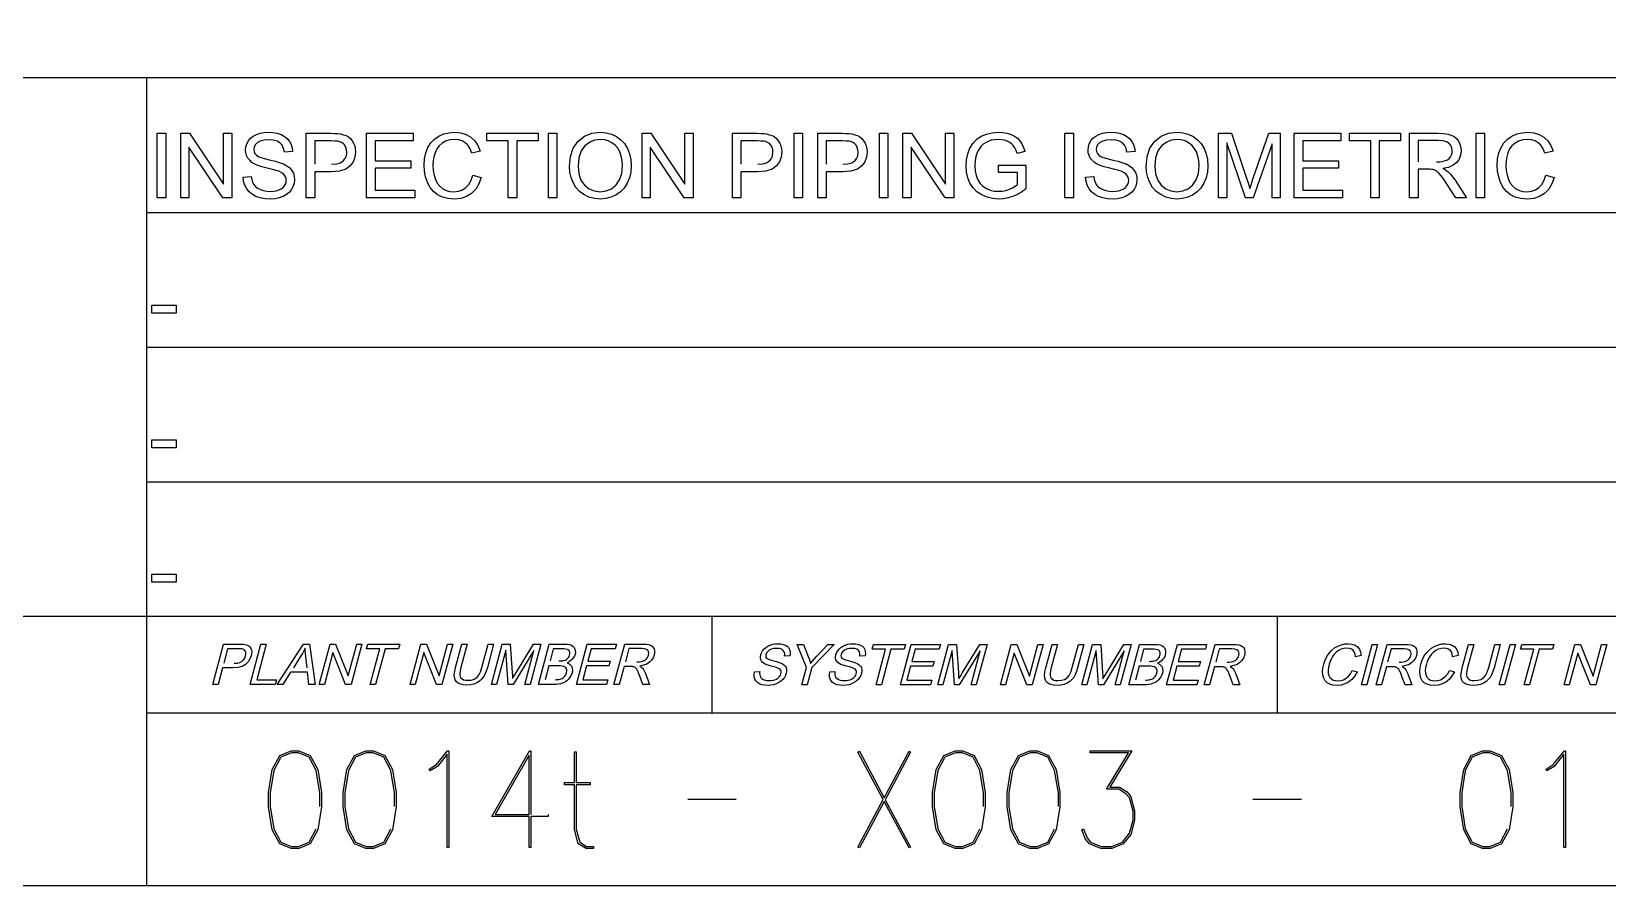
# Model space of a CAD drawing. Extents: x 0 to 17.2, y 0.1 to 11.3.
# Drawn here: x 13.173 to 15.6, y 0.225 to 1.54 of the extents above; entities that cross this region are included whole.
import ezdxf

# ---------------------------------------------------------------- set-up
doc = ezdxf.new("R2010")
doc.units = 0
doc.layers.add('BORDER', color=3, linetype='CONTINUOUS')
doc.layers.add('BORDERTEXT', color=7, linetype='CONTINUOUS')

msp = doc.modelspace()

# ---------------------------------------------------------------- linework, layer by layer
at = {"layer": 'BORDER'}
for points in [[(0.1692, 0.2247), (17.0808, 0.2247), (17.0808, 11.1675), (0.1692, 11.1675), (0.1692, 0.2247)], [(17.0808, 1.4682), (0.1692, 1.4682)], [(13.3503, 0.2247), (13.3503, 1.4682)], [(13.3503, 1.2609), (17.0808, 1.2609)], [(13.3503, 1.0537), (17.0808, 1.0537)], [(13.3503, 0.8464), (17.0808, 0.8464)], [(13.0767, 0.6392), (17.0808, 0.6392)], [(13.3503, 0.4906), (17.0808, 0.4906)]]:
    msp.add_lwpolyline(points, dxfattribs=at)
at = {"layer": 'BORDERTEXT'}
for points in [[(13.4988, 1.3154), (13.5113, 1.3165), (13.5121, 1.3118), (13.5135, 1.3078), (13.5154, 1.3043), (13.5179, 1.3013), (13.5212, 1.2987), (13.5254, 1.2965), (13.5301, 1.2949), (13.5352, 1.2939), (13.5406, 1.2936), (13.5455, 1.2938), (13.5499, 1.2946), (13.5539, 1.2958), (13.5575, 1.2975), (13.5603, 1.2996), (13.5625, 1.302), (13.5641, 1.3047), (13.565, 1.3075), (13.5653, 1.3105), (13.565, 1.3135), (13.5641, 1.3162), (13.5626, 1.3187), (13.5604, 1.3209), (13.5574, 1.3228), (13.5537, 1.3245), (13.5499, 1.3258), (13.544, 1.3274), (13.536, 1.3294), (13.5277, 1.3315), (13.5213, 1.3336), (13.5168, 1.3356), (13.5124, 1.3383), (13.5089, 1.3414), (13.5061, 1.3449), (13.5042, 1.3487), (13.503, 1.3528), (13.5026, 1.3572), (13.5031, 1.3622), (13.5045, 1.3668), (13.5069, 1.3713), (13.5102, 1.3753), (13.5144, 1.3787), (13.5194, 1.3813), (13.5251, 1.3831), (13.5312, 1.3843), (13.5377, 1.3847), (13.5447, 1.3843), (13.5512, 1.3831), (13.5572, 1.3811), (13.5624, 1.3783), (13.5667, 1.3749), (13.5702, 1.3706), (13.5727, 1.3658), (13.5743, 1.3606), (13.575, 1.3549), (13.5624, 1.354), (13.5612, 1.3598), (13.5589, 1.3645), (13.5555, 1.3682), (13.551, 1.3709), (13.5452, 1.3725), (13.5382, 1.3731), (13.531, 1.3726), (13.5252, 1.3711), (13.5208, 1.3687), (13.5178, 1.3656), (13.5159, 1.362), (13.5153, 1.3581), (13.5158, 1.3548), (13.517, 1.3518), (13.5192, 1.3493), (13.5231, 1.347), (13.5297, 1.3446), (13.539, 1.3422), (13.5486, 1.3399), (13.556, 1.3378), (13.5611, 1.3359), (13.5663, 1.333), (13.5706, 1.3296), (13.5739, 1.3257), (13.5762, 1.3214), (13.5776, 1.3167), (13.578, 1.3116), (13.5775, 1.3064), (13.576, 1.3014), (13.5735, 1.2966), (13.57, 1.2923), (13.5657, 1.2886), (13.5604, 1.2857), (13.5545, 1.2835), (13.5481, 1.2822), (13.5412, 1.2818), (13.5327, 1.2822), (13.5252, 1.2835), (13.5186, 1.2857), (13.513, 1.2888), (13.5082, 1.2927), (13.5043, 1.2976), (13.5014, 1.3031), (13.4996, 1.309), (13.4988, 1.3154)], [(13.8524, 1.3184), (13.8655, 1.315), (13.862, 1.3051), (13.8571, 1.2968), (13.8506, 1.2903), (13.8429, 1.2856), (13.8342, 1.2827), (13.8244, 1.2818), (13.8143, 1.2825), (13.8056, 1.2847), (13.7982, 1.2883), (13.792, 1.2933), (13.7869, 1.2997), (13.7829, 1.3073), (13.7799, 1.3158), (13.7782, 1.3247), (13.7776, 1.334), (13.7783, 1.3439), (13.7802, 1.3529), (13.7835, 1.3611), (13.7881, 1.3682), (13.7937, 1.374), (13.8004, 1.3787), (13.808, 1.382), (13.816, 1.384), (13.8246, 1.3847), (13.834, 1.3838), (13.8423, 1.3813), (13.8497, 1.3771), (13.8558, 1.3713), (13.8605, 1.3642), (13.8638, 1.3557), (13.8509, 1.3526), (13.8482, 1.3592), (13.8449, 1.3645), (13.8408, 1.3684), (13.8361, 1.3712), (13.8306, 1.3728), (13.8243, 1.3734), (13.8171, 1.3728), (13.8107, 1.3709), (13.8051, 1.3679), (13.8005, 1.3638), (13.7969, 1.3589), (13.7943, 1.3531), (13.7926, 1.3469), (13.7915, 1.3405), (13.7912, 1.334), (13.7916, 1.3259), (13.7928, 1.3185), (13.7949, 1.3119), (13.7978, 1.3061), (13.8016, 1.3014), (13.8064, 1.2977), (13.8117, 1.2951), (13.8173, 1.2936), (13.8233, 1.293), (13.8303, 1.2938), (13.8365, 1.2959), (13.842, 1.2994), (13.8466, 1.3044), (13.85, 1.3107), (13.8524, 1.3184)], [(14.0013, 1.3319), (14.0027, 1.3472), (14.0072, 1.3602), (14.0146, 1.3707), (14.0243, 1.3785), (14.0357, 1.3832), (14.0489, 1.3847), (14.0578, 1.384), (14.0661, 1.3818), (14.0737, 1.3781), (14.0805, 1.3732), (14.0861, 1.3671), (14.0906, 1.3598), (14.0938, 1.3516), (14.0958, 1.3427), (14.0964, 1.3331), (14.0957, 1.3233), (14.0937, 1.3143), (14.0903, 1.306), (14.0857, 1.2987), (14.0799, 1.2927), (14.073, 1.2879), (14.0653, 1.2845), (14.0573, 1.2825), (14.0488, 1.2818), (14.0398, 1.2825), (14.0314, 1.2848), (14.0237, 1.2886), (14.0169, 1.2936), (14.0114, 1.2998), (14.007, 1.3071), (14.0038, 1.3151), (14.0019, 1.3233), (14.0013, 1.3319)], [(14.6619, 1.3225), (14.6619, 1.3342), (14.704, 1.3342), (14.704, 1.2973), (14.6975, 1.2926), (14.6908, 1.2887), (14.684, 1.2857), (14.677, 1.2835), (14.67, 1.2822), (14.6628, 1.2818), (14.6533, 1.2825), (14.6445, 1.2846), (14.6362, 1.2881), (14.6288, 1.2929), (14.6228, 1.2989), (14.6181, 1.3062), (14.6147, 1.3144), (14.6127, 1.3233), (14.612, 1.3327), (14.6127, 1.3422), (14.6147, 1.3512), (14.6181, 1.3599), (14.6227, 1.3675), (14.6285, 1.3738), (14.6355, 1.3785), (14.6435, 1.3819), (14.6523, 1.384), (14.6618, 1.3847), (14.6688, 1.3843), (14.6753, 1.3831), (14.6813, 1.3812), (14.6867, 1.3785), (14.6913, 1.3753), (14.695, 1.3714), (14.698, 1.3668), (14.7005, 1.3614), (14.7025, 1.3551), (14.6906, 1.3519), (14.689, 1.3566), (14.6872, 1.3606), (14.6851, 1.3638), (14.6825, 1.3665), (14.6794, 1.3688), (14.6756, 1.3708), (14.6713, 1.3722), (14.6667, 1.3731), (14.6619, 1.3734), (14.6561, 1.3731), (14.6509, 1.3722), (14.6462, 1.3706), (14.6421, 1.3686), (14.6386, 1.3662), (14.6356, 1.3634), (14.6331, 1.3603), (14.631, 1.3571), (14.6294, 1.3536), (14.6272, 1.3473), (14.626, 1.3406), (14.6256, 1.3336), (14.6261, 1.3252), (14.6276, 1.3178), (14.6301, 1.3113), (14.6337, 1.3058), (14.6381, 1.3014), (14.6435, 1.298), (14.6494, 1.2956), (14.6556, 1.2941), (14.6621, 1.2937), (14.6677, 1.294), (14.6733, 1.2951), (14.6788, 1.2969), (14.6837, 1.2992), (14.6879, 1.3015), (14.6911, 1.304), (14.6911, 1.3225), (14.6619, 1.3225)], [(14.7961, 1.3154), (14.8086, 1.3165), (14.8094, 1.3118), (14.8108, 1.3078), (14.8127, 1.3043), (14.8152, 1.3013), (14.8186, 1.2987), (14.8227, 1.2965), (14.8274, 1.2949), (14.8325, 1.2939), (14.8379, 1.2936), (14.8428, 1.2938), (14.8472, 1.2946), (14.8512, 1.2958), (14.8548, 1.2975), (14.8576, 1.2996), (14.8598, 1.302), (14.8614, 1.3047), (14.8623, 1.3075), (14.8626, 1.3105), (14.8623, 1.3135), (14.8614, 1.3162), (14.8599, 1.3187), (14.8577, 1.3209), (14.8547, 1.3228), (14.851, 1.3245), (14.8472, 1.3258), (14.8413, 1.3274), (14.8333, 1.3294), (14.825, 1.3315), (14.8186, 1.3336), (14.8141, 1.3356), (14.8097, 1.3383), (14.8062, 1.3414), (14.8034, 1.3449), (14.8015, 1.3487), (14.8003, 1.3528), (14.7999, 1.3572), (14.8004, 1.3622), (14.8018, 1.3668), (14.8042, 1.3713), (14.8075, 1.3753), (14.8117, 1.3787), (14.8167, 1.3813), (14.8224, 1.3831), (14.8285, 1.3843), (14.835, 1.3847), (14.842, 1.3843), (14.8485, 1.3831), (14.8545, 1.3811), (14.8597, 1.3783), (14.864, 1.3749), (14.8675, 1.3706), (14.87, 1.3658), (14.8717, 1.3606), (14.8724, 1.3549), (14.8597, 1.354), (14.8585, 1.3598), (14.8562, 1.3645), (14.8528, 1.3682), (14.8483, 1.3709), (14.8425, 1.3725), (14.8355, 1.3731), (14.8283, 1.3726), (14.8225, 1.3711), (14.8181, 1.3687), (14.8151, 1.3656), (14.8132, 1.362), (14.8126, 1.3581), (14.8131, 1.3548), (14.8144, 1.3518), (14.8165, 1.3493), (14.8204, 1.347), (14.827, 1.3446), (14.8364, 1.3422), (14.8459, 1.3399), (14.8533, 1.3378), (14.8584, 1.3359), (14.8637, 1.333), (14.8679, 1.3296), (14.8712, 1.3257), (14.8735, 1.3214), (14.8749, 1.3167), (14.8753, 1.3116), (14.8748, 1.3064), (14.8733, 1.3014), (14.8708, 1.2966), (14.8673, 1.2923), (14.863, 1.2886), (14.8577, 1.2857), (14.8518, 1.2835), (14.8454, 1.2822), (14.8386, 1.2818), (14.83, 1.2822), (14.8225, 1.2835), (14.8159, 1.2857), (14.8103, 1.2888), (14.8055, 1.2927), (14.8016, 1.2976), (14.7987, 1.3031), (14.7969, 1.309), (14.7961, 1.3154)], [(14.8893, 1.3319), (14.8908, 1.3472), (14.8952, 1.3602), (14.9026, 1.3707), (14.9123, 1.3785), (14.9238, 1.3832), (14.937, 1.3847), (14.9458, 1.384), (14.9541, 1.3818), (14.9618, 1.3781), (14.9686, 1.3732), (14.9742, 1.3671), (14.9787, 1.3598), (14.9819, 1.3516), (14.9838, 1.3427), (14.9845, 1.3331), (14.9838, 1.3233), (14.9817, 1.3143), (14.9783, 1.306), (14.9737, 1.2987), (14.9679, 1.2927), (14.961, 1.2879), (14.9534, 1.2845), (14.9453, 1.2825), (14.9369, 1.2818), (14.9279, 1.2825), (14.9195, 1.2848), (14.9118, 1.2886), (14.905, 1.2936), (14.8994, 1.2998), (14.895, 1.3071), (14.8919, 1.3151), (14.89, 1.3233), (14.8893, 1.3319)], [(15.5047, 1.3184), (15.5179, 1.315), (15.5144, 1.3051), (15.5094, 1.2968), (15.503, 1.2903), (15.4953, 1.2856), (15.4865, 1.2827), (15.4767, 1.2818), (15.4666, 1.2825), (15.4579, 1.2847), (15.4505, 1.2883), (15.4444, 1.2933), (15.4392, 1.2997), (15.4352, 1.3073), (15.4323, 1.3158), (15.4305, 1.3247), (15.4299, 1.334), (15.4306, 1.3439), (15.4326, 1.3529), (15.4359, 1.3611), (15.4404, 1.3682), (15.446, 1.374), (15.4528, 1.3787), (15.4603, 1.382), (15.4684, 1.384), (15.4769, 1.3847), (15.4863, 1.3838), (15.4947, 1.3813), (15.502, 1.3771), (15.5081, 1.3713), (15.5128, 1.3642), (15.5162, 1.3557), (15.5032, 1.3526), (15.5006, 1.3592), (15.4972, 1.3645), (15.4932, 1.3684), (15.4884, 1.3712), (15.4829, 1.3728), (15.4766, 1.3734), (15.4694, 1.3728), (15.463, 1.3709), (15.4575, 1.3679), (15.4528, 1.3638), (15.4492, 1.3589), (15.4466, 1.3531), (15.4449, 1.3469), (15.4439, 1.3405), (15.4435, 1.334), (15.4439, 1.3259), (15.4452, 1.3185), (15.4472, 1.3119), (15.4501, 1.3061), (15.454, 1.3014), (15.4587, 1.2977), (15.4641, 1.2951), (15.4697, 1.2936), (15.4756, 1.293), (15.4826, 1.2938), (15.4889, 1.2959), (15.4943, 1.2994), (15.4989, 1.3044), (15.5024, 1.3107), (15.5047, 1.3184)], [(13.3666, 1.2835), (13.3666, 1.383), (13.3797, 1.383), (13.3797, 1.2835), (13.3666, 1.2835)], [(13.4028, 1.2835), (13.4028, 1.383), (13.4163, 1.383), (13.4686, 1.3049), (13.4686, 1.383), (13.4812, 1.383), (13.4812, 1.2835), (13.4677, 1.2835), (13.4154, 1.3617), (13.4154, 1.2835), (13.4028, 1.2835)], [(13.596, 1.2835), (13.596, 1.383), (13.6335, 1.383), (13.6396, 1.3829), (13.6447, 1.3825), (13.6487, 1.382), (13.6533, 1.3809), (13.6574, 1.3794), (13.6609, 1.3774), (13.664, 1.3748), (13.6667, 1.3716), (13.6689, 1.3678), (13.6706, 1.3635), (13.6716, 1.359), (13.6719, 1.3542), (13.671, 1.3462), (13.6684, 1.339), (13.6639, 1.3327), (13.657, 1.3278), (13.6473, 1.3249), (13.6347, 1.3239), (13.6092, 1.3239), (13.6092, 1.2835), (13.596, 1.2835)], [(13.6349, 1.3357), (13.6426, 1.3362), (13.6486, 1.3378), (13.653, 1.3404), (13.656, 1.344), (13.6578, 1.3485), (13.6584, 1.3538), (13.658, 1.3577), (13.657, 1.3613), (13.6552, 1.3645), (13.6529, 1.3671), (13.6501, 1.3691), (13.6469, 1.3703), (13.6441, 1.3708), (13.64, 1.3711), (13.6346, 1.3712), (13.6092, 1.3712), (13.6092, 1.3357)], [(13.689, 1.2835), (13.689, 1.383), (13.7609, 1.383), (13.7609, 1.3712), (13.7021, 1.3712), (13.7021, 1.3408), (13.7572, 1.3408), (13.7572, 1.3291), (13.7021, 1.3291), (13.7021, 1.2952), (13.7632, 1.2952), (13.7632, 1.2835), (13.689, 1.2835)], [(13.9071, 1.2835), (13.9071, 1.3712), (13.8743, 1.3712), (13.8743, 1.383), (13.9531, 1.383), (13.9531, 1.3712), (13.9202, 1.3712), (13.9202, 1.2835), (13.9071, 1.2835)], [(13.9689, 1.2835), (13.9689, 1.383), (13.9821, 1.383), (13.9821, 1.2835), (13.9689, 1.2835)], [(14.0148, 1.3317), (14.0159, 1.3206), (14.0191, 1.3111), (14.0245, 1.3034), (14.0315, 1.2976), (14.0396, 1.2942), (14.0488, 1.293), (14.0581, 1.2942), (14.0662, 1.2977), (14.0732, 1.3035), (14.0786, 1.3114), (14.0818, 1.3213), (14.0828, 1.3332), (14.0824, 1.3409), (14.081, 1.348), (14.0787, 1.3544), (14.0756, 1.3599), (14.0716, 1.3646), (14.0667, 1.3684), (14.0612, 1.3712), (14.0553, 1.3728), (14.049, 1.3734), (14.0401, 1.3723), (14.0321, 1.3691), (14.0249, 1.3638), (14.0193, 1.356), (14.0159, 1.3453), (14.0148, 1.3317)], [(14.1132, 1.2835), (14.1132, 1.383), (14.1267, 1.383), (14.179, 1.3049), (14.179, 1.383), (14.1916, 1.383), (14.1916, 1.2835), (14.1781, 1.2835), (14.1258, 1.3617), (14.1258, 1.2835), (14.1132, 1.2835)], [(14.2523, 1.2835), (14.2523, 1.383), (14.2899, 1.383), (14.2959, 1.3829), (14.301, 1.3825), (14.305, 1.382), (14.3096, 1.3809), (14.3137, 1.3794), (14.3173, 1.3774), (14.3204, 1.3748), (14.323, 1.3716), (14.3252, 1.3678), (14.3269, 1.3635), (14.3279, 1.359), (14.3283, 1.3542), (14.3274, 1.3462), (14.3247, 1.339), (14.3202, 1.3327), (14.3134, 1.3278), (14.3036, 1.3249), (14.291, 1.3239), (14.2655, 1.3239), (14.2655, 1.2835), (14.2523, 1.2835)], [(14.2912, 1.3357), (14.2989, 1.3362), (14.3049, 1.3378), (14.3093, 1.3404), (14.3123, 1.344), (14.3141, 1.3485), (14.3147, 1.3538), (14.3143, 1.3577), (14.3133, 1.3613), (14.3115, 1.3645), (14.3092, 1.3671), (14.3064, 1.3691), (14.3032, 1.3703), (14.3004, 1.3708), (14.2963, 1.3711), (14.2909, 1.3712), (14.2655, 1.3712), (14.2655, 1.3357)], [(14.3473, 1.2835), (14.3473, 1.383), (14.3604, 1.383), (14.3604, 1.2835), (14.3473, 1.2835)], [(14.3836, 1.2835), (14.3836, 1.383), (14.4212, 1.383), (14.4272, 1.3829), (14.4323, 1.3825), (14.4363, 1.382), (14.4409, 1.3809), (14.445, 1.3794), (14.4486, 1.3774), (14.4517, 1.3748), (14.4543, 1.3716), (14.4566, 1.3678), (14.4582, 1.3635), (14.4592, 1.359), (14.4596, 1.3542), (14.4587, 1.3462), (14.456, 1.339), (14.4515, 1.3327), (14.4447, 1.3278), (14.4349, 1.3249), (14.4223, 1.3239), (14.3968, 1.3239), (14.3968, 1.2835), (14.3836, 1.2835)], [(14.4225, 1.3357), (14.4302, 1.3362), (14.4362, 1.3378), (14.4406, 1.3404), (14.4436, 1.344), (14.4454, 1.3485), (14.446, 1.3538), (14.4456, 1.3577), (14.4446, 1.3613), (14.4428, 1.3645), (14.4405, 1.3671), (14.4377, 1.3691), (14.4345, 1.3703), (14.4317, 1.3708), (14.4276, 1.3711), (14.4222, 1.3712), (14.3968, 1.3712), (14.3968, 1.3357)], [(14.4786, 1.2835), (14.4786, 1.383), (14.4917, 1.383), (14.4917, 1.2835), (14.4786, 1.2835)], [(14.5148, 1.2835), (14.5148, 1.383), (14.5283, 1.383), (14.5806, 1.3049), (14.5806, 1.383), (14.5932, 1.383), (14.5932, 1.2835), (14.5797, 1.2835), (14.5274, 1.3617), (14.5274, 1.2835), (14.5148, 1.2835)], [(14.7643, 1.2835), (14.7643, 1.383), (14.7774, 1.383), (14.7774, 1.2835), (14.7643, 1.2835)], [(14.9029, 1.3317), (14.904, 1.3206), (14.9072, 1.3111), (14.9126, 1.3034), (14.9196, 1.2976), (14.9276, 1.2942), (14.9368, 1.293), (14.9461, 1.2942), (14.9543, 1.2977), (14.9613, 1.3035), (14.9666, 1.3114), (14.9698, 1.3213), (14.9709, 1.3332), (14.9704, 1.3409), (14.9691, 1.348), (14.9668, 1.3544), (14.9636, 1.3599), (14.9596, 1.3646), (14.9548, 1.3684), (14.9493, 1.3712), (14.9434, 1.3728), (14.937, 1.3734), (14.9281, 1.3723), (14.9201, 1.3691), (14.913, 1.3638), (14.9074, 1.356), (14.904, 1.3453), (14.9029, 1.3317)], [(15.001, 1.2835), (15.001, 1.383), (15.0208, 1.383), (15.0444, 1.3125), (15.0463, 1.3065), (15.0479, 1.3016), (15.0491, 1.2978), (15.0505, 1.302), (15.0522, 1.3073), (15.0544, 1.3137), (15.0782, 1.383), (15.0959, 1.383), (15.0959, 1.2835), (15.0833, 1.2835), (15.0833, 1.3667), (15.0543, 1.2835), (15.0425, 1.2835), (15.0137, 1.3682), (15.0137, 1.2835), (15.001, 1.2835)], [(15.1175, 1.2835), (15.1175, 1.383), (15.1894, 1.383), (15.1894, 1.3712), (15.1306, 1.3712), (15.1306, 1.3408), (15.1857, 1.3408), (15.1857, 1.3291), (15.1306, 1.3291), (15.1306, 1.2952), (15.1917, 1.2952), (15.1917, 1.2835), (15.1175, 1.2835)], [(15.2352, 1.2835), (15.2352, 1.3712), (15.2024, 1.3712), (15.2024, 1.383), (15.2813, 1.383), (15.2813, 1.3712), (15.2484, 1.3712), (15.2484, 1.2835), (15.2352, 1.2835)], [(15.295, 1.2835), (15.295, 1.383), (15.3391, 1.383), (15.3472, 1.3827), (15.354, 1.3818), (15.3593, 1.3803), (15.3636, 1.378), (15.3673, 1.3749), (15.3704, 1.3708), (15.3727, 1.3661), (15.374, 1.3611), (15.3745, 1.3558), (15.3737, 1.3491), (15.3715, 1.3432), (15.3676, 1.338), (15.3623, 1.3337), (15.3552, 1.3306), (15.3465, 1.3287), (15.3497, 1.3271), (15.3523, 1.3254), (15.3544, 1.3238), (15.3582, 1.32), (15.3618, 1.3156), (15.3653, 1.3106), (15.3826, 1.2835), (15.3661, 1.2835), (15.3529, 1.3042), (15.3493, 1.3097), (15.3461, 1.3142), (15.3434, 1.3179), (15.341, 1.3207), (15.3388, 1.3229), (15.3367, 1.3245), (15.3348, 1.3257), (15.3328, 1.3266), (15.3307, 1.3272), (15.3289, 1.3274), (15.3265, 1.3276), (15.3234, 1.3277), (15.3081, 1.3277), (15.3081, 1.2835), (15.295, 1.2835)], [(15.3364, 1.3391), (15.342, 1.3393), (15.3467, 1.3399), (15.3505, 1.3409), (15.3537, 1.3424), (15.3562, 1.3444), (15.3583, 1.3469), (15.3598, 1.3497), (15.3606, 1.3527), (15.3609, 1.3558), (15.3604, 1.3602), (15.3587, 1.3641), (15.3558, 1.3674), (15.3517, 1.3699), (15.3463, 1.3715), (15.3396, 1.372), (15.3081, 1.372), (15.3081, 1.3391)], [(15.3974, 1.2835), (15.3974, 1.383), (15.4105, 1.383), (15.4105, 1.2835), (15.3974, 1.2835)], [(13.358, 1.1061), (13.358, 1.1184), (13.3956, 1.1184), (13.3956, 1.1061), (13.358, 1.1061)], [(13.358, 0.8988), (13.358, 0.9111), (13.3956, 0.9111), (13.3956, 0.8988), (13.358, 0.8988)], [(13.358, 0.6916), (13.358, 0.7039), (13.3956, 0.7039), (13.3956, 0.6916), (13.358, 0.6916)], [(13.6137, 0.3106), (13.602, 0.2887), (13.5845, 0.2816), (13.5729, 0.2816), (13.5554, 0.2887), (13.5437, 0.3106), (13.5381, 0.346), (13.5381, 0.3676), (13.5437, 0.4031), (13.5554, 0.425), (13.5729, 0.4322), (13.5845, 0.4322), (13.602, 0.425), (13.6137, 0.4031), (13.6193, 0.3676), (13.6193, 0.346), (13.6137, 0.3106)], [(13.6168, 0.3465), (13.6168, 0.3671), (13.6112, 0.4019), (13.6004, 0.4222), (13.5842, 0.429), (13.5733, 0.429), (13.557, 0.4222), (13.5462, 0.4019), (13.5406, 0.3671), (13.5406, 0.3465), (13.5462, 0.3117), (13.557, 0.2914), (13.5733, 0.2847), (13.5842, 0.2847), (13.6004, 0.2914), (13.6112, 0.3117)], [(13.7287, 0.3106), (13.717, 0.2887), (13.6995, 0.2816), (13.6879, 0.2816), (13.6704, 0.2887), (13.6587, 0.3106), (13.653, 0.346), (13.653, 0.3676), (13.6587, 0.4031), (13.6704, 0.425), (13.6879, 0.4322), (13.6995, 0.4322), (13.717, 0.425), (13.7287, 0.4031), (13.7343, 0.3676), (13.7343, 0.346), (13.7287, 0.3106)], [(13.7318, 0.3465), (13.7318, 0.3671), (13.7261, 0.4019), (13.7154, 0.4222), (13.6992, 0.429), (13.6883, 0.429), (13.672, 0.4222), (13.6612, 0.4019), (13.6556, 0.3671), (13.6556, 0.3465), (13.6612, 0.3117), (13.672, 0.2914), (13.6883, 0.2847), (13.6992, 0.2847), (13.7154, 0.2914), (13.7261, 0.3117)], [(13.8156, 0.283), (13.813, 0.283), (13.813, 0.4268), (13.7982, 0.4081), (13.7868, 0.4011), (13.7855, 0.4039), (13.7967, 0.4109), (13.8137, 0.4322), (13.8156, 0.4322), (13.8156, 0.283)], [(13.9687, 0.3339), (13.9687, 0.3307), (13.9418, 0.3307), (13.9418, 0.283), (13.9392, 0.283), (13.9392, 0.3307), (13.8818, 0.3307), (13.9399, 0.4322), (13.9418, 0.4322), (13.9418, 0.3339)], [(13.9392, 0.3339), (13.9392, 0.4256), (13.8868, 0.3339), (13.9392, 0.3339)], [(14.0386, 0.2816), (14.0271, 0.2816), (14.015, 0.2889), (14.0092, 0.3109), (14.0092, 0.3799), (13.9937, 0.3799), (13.9937, 0.383), (14.0092, 0.383), (14.0092, 0.4307), (14.0118, 0.4307), (14.0118, 0.383), (14.0331, 0.383), (14.0331, 0.3799), (14.0118, 0.3799), (14.0118, 0.3113), (14.0173, 0.2912), (14.0277, 0.2847), (14.0386, 0.2847), (14.0386, 0.2816)], [(14.5244, 0.2824), (14.4861, 0.3539), (14.4479, 0.2824), (14.4456, 0.2839), (14.4845, 0.3569), (14.4456, 0.4298), (14.4479, 0.4314), (14.4861, 0.3598), (14.5244, 0.4314), (14.5266, 0.4298), (14.4877, 0.3567), (14.5266, 0.2839), (14.5244, 0.2824)], [(14.6361, 0.3106), (14.6244, 0.2887), (14.6069, 0.2816), (14.5953, 0.2816), (14.5778, 0.2887), (14.5661, 0.3106), (14.5604, 0.346), (14.5604, 0.3676), (14.5661, 0.4031), (14.5778, 0.425), (14.5953, 0.4322), (14.6069, 0.4322), (14.6244, 0.425), (14.6361, 0.4031), (14.6417, 0.3676), (14.6417, 0.346), (14.6361, 0.3106)], [(14.6392, 0.3465), (14.6392, 0.3671), (14.6335, 0.4019), (14.6228, 0.4222), (14.6066, 0.429), (14.5957, 0.429), (14.5794, 0.4222), (14.5686, 0.4019), (14.563, 0.3671), (14.563, 0.3465), (14.5686, 0.3117), (14.5794, 0.2914), (14.5957, 0.2847), (14.6066, 0.2847), (14.6228, 0.2914), (14.6335, 0.3117)], [(14.7511, 0.3106), (14.7393, 0.2887), (14.7219, 0.2816), (14.7102, 0.2816), (14.6928, 0.2887), (14.6811, 0.3106), (14.6754, 0.346), (14.6754, 0.3676), (14.6811, 0.4031), (14.6928, 0.425), (14.7102, 0.4322), (14.7219, 0.4322), (14.7393, 0.425), (14.7511, 0.4031), (14.7567, 0.3676), (14.7567, 0.346), (14.7511, 0.3106)], [(14.7542, 0.3465), (14.7542, 0.3671), (14.7485, 0.4019), (14.7378, 0.4222), (14.7215, 0.429), (14.7106, 0.429), (14.6944, 0.4222), (14.6836, 0.4019), (14.678, 0.3671), (14.678, 0.3465), (14.6836, 0.3117), (14.6944, 0.2914), (14.7106, 0.2847), (14.7215, 0.2847), (14.7378, 0.2914), (14.7485, 0.3117)], [(14.803, 0.4322), (14.8673, 0.4322), (14.8336, 0.376), (14.8482, 0.376), (14.86, 0.3688), (14.8659, 0.3611), (14.8717, 0.3395), (14.8717, 0.325), (14.8659, 0.3033), (14.8542, 0.2887), (14.8368, 0.2816), (14.8197, 0.2816), (14.8023, 0.2887), (14.7962, 0.2961), (14.7906, 0.3104), (14.7928, 0.3119), (14.7984, 0.2981), (14.8036, 0.2914), (14.82, 0.2847), (14.8365, 0.2847), (14.8529, 0.2914), (14.8637, 0.305), (14.8692, 0.3255), (14.8692, 0.3391), (14.8637, 0.3596), (14.8583, 0.3659), (14.8476, 0.3728), (14.8284, 0.3728), (14.8622, 0.429), (14.803, 0.429), (14.803, 0.4322)], [(15.4484, 0.3106), (15.4367, 0.2887), (15.4192, 0.2816), (15.4076, 0.2816), (15.3901, 0.2887), (15.3784, 0.3106), (15.3728, 0.346), (15.3728, 0.3676), (15.3784, 0.4031), (15.3901, 0.425), (15.4076, 0.4322), (15.4192, 0.4322), (15.4367, 0.425), (15.4484, 0.4031), (15.454, 0.3676), (15.454, 0.346), (15.4484, 0.3106)], [(15.4515, 0.3465), (15.4515, 0.3671), (15.4459, 0.4019), (15.4351, 0.4222), (15.4189, 0.429), (15.408, 0.429), (15.3917, 0.4222), (15.3809, 0.4019), (15.3753, 0.3671), (15.3753, 0.3465), (15.3809, 0.3117), (15.3917, 0.2914), (15.408, 0.2847), (15.4189, 0.2847), (15.4351, 0.2914), (15.4459, 0.3117)], [(15.5353, 0.283), (15.5327, 0.283), (15.5327, 0.4268), (15.5179, 0.4081), (15.5066, 0.4011), (15.5052, 0.4039), (15.5164, 0.4109), (15.5335, 0.4322), (15.5353, 0.4322), (15.5353, 0.283)]]:
    msp.add_lwpolyline(points, dxfattribs=at)
at = {"layer": 'BORDERTEXT', "color": 7}
for points in [[(14.2207, 0.6392), (14.2207, 0.4906)], [(15.0912, 0.6392), (15.0912, 0.4906)], [(13.452, 0.5343), (13.4686, 0.5965), (13.4921, 0.5965), (13.4921, 0.5965), (13.4959, 0.5964), (13.499, 0.5962), (13.5014, 0.5959), (13.5014, 0.5959), (13.5041, 0.5952), (13.5064, 0.5943), (13.5083, 0.593), (13.5083, 0.593), (13.5098, 0.5914), (13.5109, 0.5894), (13.5117, 0.587), (13.5117, 0.587), (13.512, 0.5843), (13.5119, 0.5815), (13.5113, 0.5785), (13.5113, 0.5785), (13.5094, 0.5735), (13.5065, 0.569), (13.5026, 0.5651), (13.5026, 0.5651), (13.4975, 0.562), (13.491, 0.5602), (13.4829, 0.5596), (13.467, 0.5596), (13.4602, 0.5343), (13.452, 0.5343)], [(13.485, 0.5669), (13.485, 0.5669), (13.4899, 0.5672), (13.494, 0.5682), (13.4971, 0.5699), (13.4971, 0.5699), (13.4996, 0.5721), (13.5015, 0.5749), (13.5027, 0.5782), (13.5027, 0.5782), (13.5032, 0.5807), (13.5031, 0.5829), (13.5025, 0.5849), (13.5025, 0.5849), (13.5015, 0.5866), (13.5001, 0.5878), (13.4983, 0.5886), (13.4983, 0.5886), (13.4966, 0.5889), (13.4941, 0.5891), (13.4908, 0.5891), (13.4749, 0.5891), (13.4689, 0.5669)], [(13.5096, 0.5343), (13.5262, 0.5965), (13.5345, 0.5965), (13.5198, 0.5416), (13.5504, 0.5416), (13.5484, 0.5343), (13.5096, 0.5343)], [(13.5514, 0.5343), (13.5919, 0.5965), (13.6008, 0.5965), (13.6096, 0.5343), (13.6002, 0.5343), (13.598, 0.5531), (13.572, 0.5531), (13.5601, 0.5343), (13.5514, 0.5343)], [(13.5973, 0.5598), (13.5954, 0.5771), (13.5954, 0.5771), (13.5949, 0.582), (13.5946, 0.5863), (13.5944, 0.5899), (13.5944, 0.5899), (13.5925, 0.586), (13.5903, 0.582), (13.5879, 0.5781), (13.5762, 0.5598)], [(13.6161, 0.5343), (13.6327, 0.5965), (13.6412, 0.5965), (13.6607, 0.5477), (13.6738, 0.5965), (13.6817, 0.5965), (13.6651, 0.5343), (13.6566, 0.5343), (13.6371, 0.5832), (13.624, 0.5343), (13.6161, 0.5343)], [(13.6947, 0.5343), (13.7094, 0.5891), (13.6889, 0.5891), (13.6909, 0.5965), (13.7402, 0.5965), (13.7382, 0.5891), (13.7176, 0.5891), (13.7029, 0.5343), (13.6947, 0.5343)], [(13.756, 0.5343), (13.7726, 0.5965), (13.7811, 0.5965), (13.8007, 0.5477), (13.8137, 0.5965), (13.8216, 0.5965), (13.805, 0.5343), (13.7965, 0.5343), (13.777, 0.5832), (13.7639, 0.5343), (13.756, 0.5343)], [(13.8763, 0.5965), (13.8845, 0.5965), (13.8749, 0.5606), (13.8749, 0.5606), (13.8731, 0.5547), (13.871, 0.5498), (13.8687, 0.5457), (13.8687, 0.5457), (13.866, 0.5422), (13.8627, 0.5392), (13.8587, 0.5367), (13.8587, 0.5367), (13.8541, 0.5348), (13.849, 0.5336), (13.8432, 0.5332), (13.8432, 0.5332), (13.8379, 0.5336), (13.8334, 0.5346), (13.8298, 0.5363), (13.8298, 0.5363), (13.827, 0.5386), (13.8252, 0.5415), (13.8242, 0.545), (13.8242, 0.545), (13.824, 0.5492), (13.8246, 0.5544), (13.826, 0.5606), (13.8356, 0.5965), (13.8438, 0.5965), (13.8342, 0.5606), (13.8342, 0.5606), (13.833, 0.5557), (13.8325, 0.5517), (13.8325, 0.5487), (13.8325, 0.5487), (13.8331, 0.5463), (13.8343, 0.5443), (13.8361, 0.5427), (13.8361, 0.5427), (13.8384, 0.5416), (13.8412, 0.5409), (13.8445, 0.5407), (13.8445, 0.5407), (13.8501, 0.5411), (13.8548, 0.5425), (13.8585, 0.5448), (13.8585, 0.5448), (13.8616, 0.5484), (13.8643, 0.5536), (13.8666, 0.5606), (13.8763, 0.5965)], [(13.8813, 0.5343), (13.8979, 0.5965), (13.9103, 0.5965), (13.9132, 0.5525), (13.9132, 0.5525), (13.9135, 0.5487), (13.9136, 0.5456), (13.9137, 0.5433), (13.9137, 0.5433), (13.9153, 0.5459), (13.9173, 0.5492), (13.9197, 0.5532), (13.9462, 0.5965), (13.9573, 0.5965), (13.9406, 0.5343), (13.9327, 0.5343), (13.9466, 0.5863), (13.9146, 0.5343), (13.9072, 0.5343), (13.9034, 0.5872), (13.8892, 0.5343), (13.8813, 0.5343)], [(13.9535, 0.5343), (13.9702, 0.5965), (13.9935, 0.5965), (13.9935, 0.5965), (13.9979, 0.5963), (14.0015, 0.5956), (14.0044, 0.5946), (14.0044, 0.5946), (14.0067, 0.5931), (14.0084, 0.5912), (14.0096, 0.5888), (14.0096, 0.5888), (14.0103, 0.5861), (14.0104, 0.5834), (14.0099, 0.5806), (14.0099, 0.5806), (14.0089, 0.578), (14.0075, 0.5755), (14.0057, 0.5731), (14.0057, 0.5731), (14.0034, 0.5709), (14.0007, 0.569), (13.9976, 0.5674), (13.9976, 0.5674), (14.0008, 0.566), (14.0031, 0.5641), (14.0048, 0.5617), (14.0048, 0.5617), (14.0057, 0.5589), (14.0059, 0.5558), (14.0053, 0.5523), (14.0053, 0.5523), (14.0043, 0.5495), (14.003, 0.5468), (14.0013, 0.5442), (14.0013, 0.5442), (13.9993, 0.5419), (13.9973, 0.54), (13.9952, 0.5384), (13.9952, 0.5384), (13.9929, 0.5372), (13.9903, 0.5361), (13.9876, 0.5353), (13.9876, 0.5353), (13.9845, 0.5348), (13.981, 0.5344), (13.9772, 0.5343), (13.9535, 0.5343)], [(13.9849, 0.5704), (13.9849, 0.5704), (13.9882, 0.5704), (13.9909, 0.5707), (13.9929, 0.5711), (13.9929, 0.5711), (13.995, 0.5718), (13.9969, 0.5729), (13.9985, 0.5742), (13.9985, 0.5742), (13.9998, 0.5757), (14.0008, 0.5775), (14.0015, 0.5796), (14.0015, 0.5796), (14.0019, 0.5816), (14.0019, 0.5834), (14.0015, 0.5851), (14.0015, 0.5851), (14.0007, 0.5865), (13.9996, 0.5875), (13.9981, 0.5883), (13.9981, 0.5883), (13.996, 0.5888), (13.9929, 0.589), (13.9889, 0.5891), (13.9765, 0.5891), (13.9714, 0.5704)], [(14.012, 0.5343), (14.0286, 0.5965), (14.0736, 0.5965), (14.0716, 0.5891), (14.0349, 0.5891), (14.0298, 0.5701), (14.0642, 0.5701), (14.0622, 0.5628), (14.0278, 0.5628), (14.0222, 0.5416), (14.0603, 0.5416), (14.0584, 0.5343), (14.012, 0.5343)], [(14.0699, 0.5343), (14.0865, 0.5965), (14.1141, 0.5965), (14.1141, 0.5965), (14.1191, 0.5963), (14.1232, 0.5957), (14.1263, 0.5948), (14.1263, 0.5948), (14.1286, 0.5934), (14.1304, 0.5914), (14.1316, 0.5889), (14.1316, 0.5889), (14.1323, 0.586), (14.1323, 0.5828), (14.1317, 0.5795), (14.1317, 0.5795), (14.1301, 0.5753), (14.1277, 0.5716), (14.1244, 0.5684), (14.1244, 0.5684), (14.1203, 0.5657), (14.1154, 0.5638), (14.1096, 0.5626), (14.1096, 0.5626), (14.1114, 0.5616), (14.1127, 0.5605), (14.1138, 0.5595), (14.1138, 0.5595), (14.1155, 0.5571), (14.117, 0.5544), (14.1184, 0.5512), (14.1247, 0.5343), (14.1143, 0.5343), (14.1096, 0.5472), (14.1096, 0.5472), (14.1082, 0.5507), (14.107, 0.5535), (14.1059, 0.5558), (14.1059, 0.5558), (14.1049, 0.5576), (14.1039, 0.559), (14.1029, 0.56), (14.1029, 0.56), (14.1018, 0.5607), (14.1007, 0.5612), (14.0995, 0.5616), (14.0995, 0.5616), (14.0985, 0.5618), (14.097, 0.5619), (14.095, 0.5619), (14.0855, 0.5619), (14.0781, 0.5343), (14.0699, 0.5343)], [(14.1051, 0.569), (14.1051, 0.569), (14.1086, 0.5692), (14.1117, 0.5696), (14.1142, 0.5702), (14.1142, 0.5702), (14.1164, 0.5711), (14.1184, 0.5724), (14.1201, 0.5739), (14.1201, 0.5739), (14.1215, 0.5757), (14.1225, 0.5776), (14.1232, 0.5795), (14.1232, 0.5795), (14.1236, 0.5823), (14.1232, 0.5847), (14.122, 0.5868), (14.122, 0.5868), (14.1198, 0.5883), (14.1167, 0.5893), (14.1126, 0.5896), (14.0929, 0.5896), (14.0874, 0.569)], [(14.2864, 0.5538), (14.2943, 0.5544), (14.2943, 0.5544), (14.2941, 0.5515), (14.2943, 0.549), (14.2948, 0.5468), (14.2948, 0.5468), (14.2959, 0.5449), (14.2976, 0.5433), (14.2998, 0.5419), (14.2998, 0.5419), (14.3025, 0.5409), (14.3055, 0.5403), (14.3089, 0.5401), (14.3089, 0.5401), (14.3119, 0.5403), (14.3148, 0.5407), (14.3175, 0.5415), (14.3175, 0.5415), (14.32, 0.5425), (14.3222, 0.5438), (14.3239, 0.5453), (14.3239, 0.5453), (14.3254, 0.547), (14.3264, 0.5488), (14.3271, 0.5507), (14.3271, 0.5507), (14.3274, 0.5525), (14.3273, 0.5542), (14.3268, 0.5558), (14.3268, 0.5558), (14.3258, 0.5571), (14.3243, 0.5584), (14.3222, 0.5594), (14.3222, 0.5594), (14.32, 0.5602), (14.3166, 0.5612), (14.3119, 0.5625), (14.3119, 0.5625), (14.3071, 0.5638), (14.3035, 0.5651), (14.301, 0.5663), (14.301, 0.5663), (14.2987, 0.568), (14.297, 0.57), (14.2959, 0.5721), (14.2959, 0.5721), (14.2953, 0.5745), (14.2953, 0.5771), (14.2958, 0.5799), (14.2958, 0.5799), (14.2969, 0.5829), (14.2986, 0.5859), (14.3008, 0.5887), (14.3008, 0.5887), (14.3035, 0.5912), (14.3067, 0.5933), (14.3103, 0.5949), (14.3103, 0.5949), (14.3141, 0.5961), (14.3181, 0.5968), (14.3222, 0.597), (14.3222, 0.597), (14.3266, 0.5968), (14.3305, 0.596), (14.3338, 0.5948), (14.3338, 0.5948), (14.3366, 0.5931), (14.3387, 0.5909), (14.3402, 0.5882), (14.3402, 0.5882), (14.341, 0.5852), (14.3411, 0.582), (14.3406, 0.5784), (14.3326, 0.5778), (14.3326, 0.5778), (14.3328, 0.5815), (14.3322, 0.5844), (14.3307, 0.5867), (14.3307, 0.5867), (14.3283, 0.5884), (14.3249, 0.5894), (14.3206, 0.5898), (14.3206, 0.5898), (14.316, 0.5895), (14.3122, 0.5885), (14.309, 0.587), (14.309, 0.587), (14.3066, 0.5851), (14.3049, 0.5829), (14.3038, 0.5804), (14.3038, 0.5804), (14.3035, 0.5783), (14.3039, 0.5765), (14.3048, 0.5749), (14.3048, 0.5749), (14.3068, 0.5735), (14.3106, 0.572), (14.316, 0.5705), (14.316, 0.5705), (14.3216, 0.569), (14.3258, 0.5677), (14.3287, 0.5665), (14.3287, 0.5665), (14.3315, 0.5647), (14.3336, 0.5626), (14.335, 0.5602), (14.335, 0.5602), (14.3357, 0.5575), (14.3358, 0.5545), (14.3352, 0.5513), (14.3352, 0.5513), (14.3341, 0.5481), (14.3323, 0.545), (14.3299, 0.542), (14.3299, 0.542), (14.327, 0.5393), (14.3237, 0.537), (14.3199, 0.5352), (14.3199, 0.5352), (14.3158, 0.5338), (14.3116, 0.533), (14.3073, 0.5327), (14.3073, 0.5327), (14.302, 0.533), (14.2975, 0.5338), (14.2938, 0.5352), (14.2938, 0.5352), (14.2908, 0.5371), (14.2884, 0.5396), (14.2868, 0.5426), (14.2868, 0.5426), (14.2859, 0.546), (14.2858, 0.5497), (14.2864, 0.5538)], [(14.3593, 0.5338), (14.3663, 0.5601), (14.352, 0.596), (14.362, 0.596), (14.3692, 0.5772), (14.3692, 0.5772), (14.3705, 0.5737), (14.3717, 0.5702), (14.3727, 0.5667), (14.3727, 0.5667), (14.3756, 0.5701), (14.3789, 0.5737), (14.3825, 0.5777), (14.3994, 0.596), (14.409, 0.596), (14.3746, 0.5601), (14.3675, 0.5338), (14.3593, 0.5338)], [(14.4023, 0.5538), (14.4102, 0.5544), (14.4102, 0.5544), (14.4099, 0.5515), (14.4101, 0.549), (14.4107, 0.5468), (14.4107, 0.5468), (14.4118, 0.5449), (14.4135, 0.5433), (14.4157, 0.5419), (14.4157, 0.5419), (14.4183, 0.5409), (14.4214, 0.5403), (14.4247, 0.5401), (14.4247, 0.5401), (14.4278, 0.5403), (14.4307, 0.5407), (14.4334, 0.5415), (14.4334, 0.5415), (14.4359, 0.5425), (14.438, 0.5438), (14.4398, 0.5453), (14.4398, 0.5453), (14.4412, 0.547), (14.4423, 0.5488), (14.443, 0.5507), (14.443, 0.5507), (14.4433, 0.5525), (14.4432, 0.5542), (14.4427, 0.5558), (14.4427, 0.5558), (14.4417, 0.5571), (14.4401, 0.5584), (14.438, 0.5594), (14.438, 0.5594), (14.4359, 0.5602), (14.4325, 0.5612), (14.4278, 0.5625), (14.4278, 0.5625), (14.423, 0.5638), (14.4194, 0.5651), (14.4168, 0.5663), (14.4168, 0.5663), (14.4146, 0.568), (14.4129, 0.57), (14.4117, 0.5721), (14.4117, 0.5721), (14.4112, 0.5745), (14.4111, 0.5771), (14.4116, 0.5799), (14.4116, 0.5799), (14.4128, 0.5829), (14.4144, 0.5859), (14.4167, 0.5887), (14.4167, 0.5887), (14.4194, 0.5912), (14.4225, 0.5933), (14.4261, 0.5949), (14.4261, 0.5949), (14.43, 0.5961), (14.434, 0.5968), (14.4381, 0.597), (14.4381, 0.597), (14.4425, 0.5968), (14.4463, 0.596), (14.4497, 0.5948), (14.4497, 0.5948), (14.4525, 0.5931), (14.4546, 0.5909), (14.4561, 0.5882), (14.4561, 0.5882), (14.4569, 0.5852), (14.457, 0.582), (14.4565, 0.5784), (14.4485, 0.5778), (14.4485, 0.5778), (14.4487, 0.5815), (14.448, 0.5844), (14.4465, 0.5867), (14.4465, 0.5867), (14.4441, 0.5884), (14.4408, 0.5894), (14.4365, 0.5898), (14.4365, 0.5898), (14.4319, 0.5895), (14.428, 0.5885), (14.4249, 0.587), (14.4249, 0.587), (14.4225, 0.5851), (14.4207, 0.5829), (14.4197, 0.5804), (14.4197, 0.5804), (14.4194, 0.5783), (14.4197, 0.5765), (14.4207, 0.5749), (14.4207, 0.5749), (14.4227, 0.5735), (14.4264, 0.572), (14.4319, 0.5705), (14.4319, 0.5705), (14.4375, 0.569), (14.4417, 0.5677), (14.4446, 0.5665), (14.4446, 0.5665), (14.4474, 0.5647), (14.4495, 0.5626), (14.4509, 0.5602), (14.4509, 0.5602), (14.4516, 0.5575), (14.4517, 0.5545), (14.4511, 0.5513), (14.4511, 0.5513), (14.4499, 0.5481), (14.4481, 0.545), (14.4458, 0.542), (14.4458, 0.542), (14.4429, 0.5393), (14.4395, 0.537), (14.4358, 0.5352), (14.4358, 0.5352), (14.4317, 0.5338), (14.4275, 0.533), (14.4231, 0.5327), (14.4231, 0.5327), (14.4179, 0.533), (14.4134, 0.5338), (14.4096, 0.5352), (14.4096, 0.5352), (14.4066, 0.5371), (14.4043, 0.5396), (14.4027, 0.5426), (14.4027, 0.5426), (14.4018, 0.546), (14.4016, 0.5497), (14.4023, 0.5538)], [(14.4735, 0.5338), (14.4882, 0.5886), (14.4677, 0.5886), (14.4696, 0.596), (14.5189, 0.596), (14.5169, 0.5886), (14.4964, 0.5886), (14.4817, 0.5338), (14.4735, 0.5338)], [(14.5109, 0.5338), (14.5275, 0.596), (14.5725, 0.596), (14.5705, 0.5886), (14.5338, 0.5886), (14.5287, 0.5696), (14.5631, 0.5696), (14.5611, 0.5623), (14.5267, 0.5623), (14.5211, 0.5411), (14.5592, 0.5411), (14.5573, 0.5338), (14.5109, 0.5338)], [(14.5684, 0.5338), (14.585, 0.596), (14.5974, 0.596), (14.6003, 0.5519), (14.6003, 0.5519), (14.6006, 0.5482), (14.6007, 0.5451), (14.6008, 0.5427), (14.6008, 0.5427), (14.6024, 0.5453), (14.6044, 0.5487), (14.6068, 0.5527), (14.6333, 0.596), (14.6444, 0.596), (14.6277, 0.5338), (14.6198, 0.5338), (14.6337, 0.5858), (14.6017, 0.5338), (14.5943, 0.5338), (14.5905, 0.5867), (14.5763, 0.5338), (14.5684, 0.5338)], [(14.665, 0.5338), (14.6817, 0.596), (14.6901, 0.596), (14.7097, 0.5471), (14.7228, 0.596), (14.7307, 0.596), (14.714, 0.5338), (14.7056, 0.5338), (14.686, 0.5826), (14.6729, 0.5338), (14.665, 0.5338)], [(14.7853, 0.596), (14.7935, 0.596), (14.7839, 0.56), (14.7839, 0.56), (14.7821, 0.5542), (14.7801, 0.5492), (14.7778, 0.5451), (14.7778, 0.5451), (14.7751, 0.5417), (14.7717, 0.5387), (14.7677, 0.5362), (14.7677, 0.5362), (14.7631, 0.5343), (14.758, 0.5331), (14.7523, 0.5327), (14.7523, 0.5327), (14.7469, 0.533), (14.7424, 0.5341), (14.7388, 0.5357), (14.7388, 0.5357), (14.7361, 0.538), (14.7342, 0.5409), (14.7332, 0.5444), (14.7332, 0.5444), (14.733, 0.5487), (14.7336, 0.5539), (14.735, 0.56), (14.7446, 0.596), (14.7529, 0.596), (14.7432, 0.5601), (14.7432, 0.5601), (14.7421, 0.5551), (14.7415, 0.5512), (14.7415, 0.5481), (14.7415, 0.5481), (14.7422, 0.5458), (14.7434, 0.5438), (14.7451, 0.5422), (14.7451, 0.5422), (14.7475, 0.5411), (14.7503, 0.5404), (14.7536, 0.5401), (14.7536, 0.5401), (14.7591, 0.5406), (14.7638, 0.542), (14.7676, 0.5443), (14.7676, 0.5443), (14.7707, 0.5478), (14.7734, 0.5531), (14.7757, 0.5601), (14.7853, 0.596)], [(14.7903, 0.5338), (14.807, 0.596), (14.8194, 0.596), (14.8223, 0.5519), (14.8223, 0.5519), (14.8225, 0.5482), (14.8227, 0.5451), (14.8228, 0.5427), (14.8228, 0.5427), (14.8243, 0.5453), (14.8263, 0.5487), (14.8288, 0.5527), (14.8552, 0.596), (14.8663, 0.596), (14.8496, 0.5338), (14.8417, 0.5338), (14.8557, 0.5858), (14.8236, 0.5338), (14.8162, 0.5338), (14.8124, 0.5867), (14.7982, 0.5338), (14.7903, 0.5338)], [(14.8626, 0.5338), (14.8792, 0.596), (14.9026, 0.596), (14.9026, 0.596), (14.9069, 0.5957), (14.9106, 0.5951), (14.9135, 0.5941), (14.9135, 0.5941), (14.9158, 0.5926), (14.9175, 0.5906), (14.9187, 0.5883), (14.9187, 0.5883), (14.9193, 0.5856), (14.9194, 0.5829), (14.9189, 0.58), (14.9189, 0.58), (14.918, 0.5774), (14.9166, 0.5749), (14.9147, 0.5725), (14.9147, 0.5725), (14.9125, 0.5703), (14.9098, 0.5684), (14.9067, 0.5669), (14.9067, 0.5669), (14.9098, 0.5655), (14.9122, 0.5636), (14.9139, 0.5612), (14.9139, 0.5612), (14.9148, 0.5584), (14.915, 0.5553), (14.9144, 0.5518), (14.9144, 0.5518), (14.9134, 0.549), (14.9121, 0.5462), (14.9103, 0.5437), (14.9103, 0.5437), (14.9084, 0.5414), (14.9064, 0.5394), (14.9042, 0.5379), (14.9042, 0.5379), (14.9019, 0.5366), (14.8994, 0.5356), (14.8966, 0.5348), (14.8966, 0.5348), (14.8935, 0.5342), (14.8901, 0.5339), (14.8863, 0.5338), (14.8626, 0.5338)], [(14.8939, 0.5698), (14.8939, 0.5698), (14.8972, 0.5699), (14.8999, 0.5701), (14.902, 0.5705), (14.902, 0.5705), (14.9041, 0.5713), (14.9059, 0.5723), (14.9075, 0.5736), (14.9075, 0.5736), (14.9088, 0.5752), (14.9098, 0.577), (14.9106, 0.5791), (14.9106, 0.5791), (14.9109, 0.5811), (14.9109, 0.5829), (14.9105, 0.5845), (14.9105, 0.5845), (14.9098, 0.5859), (14.9087, 0.587), (14.9072, 0.5877), (14.9072, 0.5877), (14.905, 0.5882), (14.9019, 0.5885), (14.8979, 0.5886), (14.8855, 0.5886), (14.8805, 0.5698)], [(14.921, 0.5338), (14.9377, 0.596), (14.9826, 0.596), (14.9807, 0.5886), (14.9439, 0.5886), (14.9388, 0.5696), (14.9732, 0.5696), (14.9713, 0.5623), (14.9369, 0.5623), (14.9312, 0.5411), (14.9694, 0.5411), (14.9674, 0.5338), (14.921, 0.5338)], [(14.9789, 0.5338), (14.9956, 0.596), (15.0231, 0.596), (15.0231, 0.596), (15.0282, 0.5958), (15.0323, 0.5952), (15.0353, 0.5943), (15.0353, 0.5943), (15.0376, 0.5929), (15.0394, 0.5909), (15.0407, 0.5884), (15.0407, 0.5884), (15.0413, 0.5854), (15.0413, 0.5823), (15.0407, 0.579), (15.0407, 0.579), (15.0391, 0.5748), (15.0367, 0.5711), (15.0335, 0.5678), (15.0335, 0.5678), (15.0294, 0.5652), (15.0245, 0.5633), (15.0187, 0.5621), (15.0187, 0.5621), (15.0204, 0.561), (15.0218, 0.56), (15.0228, 0.559), (15.0228, 0.559), (15.0245, 0.5566), (15.0261, 0.5538), (15.0274, 0.5507), (15.0337, 0.5338), (15.0234, 0.5338), (15.0186, 0.5467), (15.0186, 0.5467), (15.0173, 0.5502), (15.016, 0.553), (15.015, 0.5553), (15.015, 0.5553), (15.0139, 0.5571), (15.0129, 0.5584), (15.0119, 0.5594), (15.0119, 0.5594), (15.0108, 0.5601), (15.0097, 0.5607), (15.0086, 0.5611), (15.0086, 0.5611), (15.0075, 0.5613), (15.006, 0.5614), (15.0041, 0.5614), (14.9945, 0.5614), (14.9871, 0.5338), (14.9789, 0.5338)], [(15.0141, 0.5685), (15.0141, 0.5685), (15.0177, 0.5686), (15.0207, 0.569), (15.0233, 0.5697), (15.0233, 0.5697), (15.0255, 0.5706), (15.0274, 0.5719), (15.0291, 0.5734), (15.0291, 0.5734), (15.0305, 0.5752), (15.0315, 0.577), (15.0323, 0.579), (15.0323, 0.579), (15.0326, 0.5818), (15.0322, 0.5842), (15.031, 0.5862), (15.031, 0.5862), (15.0289, 0.5878), (15.0258, 0.5888), (15.0216, 0.5891), (15.002, 0.5891), (14.9965, 0.5685)], [(15.2069, 0.5556), (15.2146, 0.5535), (15.2146, 0.5535), (15.2108, 0.5473), (15.2063, 0.5421), (15.2012, 0.538), (15.2012, 0.538), (15.1956, 0.5351), (15.1896, 0.5333), (15.1833, 0.5327), (15.1833, 0.5327), (15.1771, 0.5332), (15.1721, 0.5345), (15.1681, 0.5368), (15.1681, 0.5368), (15.165, 0.5399), (15.1629, 0.5439), (15.1616, 0.5487), (15.1616, 0.5487), (15.1612, 0.554), (15.1616, 0.5595), (15.1628, 0.5653), (15.1628, 0.5653), (15.1649, 0.5715), (15.1677, 0.5772), (15.1711, 0.5823), (15.1711, 0.5823), (15.1751, 0.5867), (15.1796, 0.5904), (15.1846, 0.5933), (15.1846, 0.5933), (15.1899, 0.5953), (15.1952, 0.5966), (15.2007, 0.597), (15.2007, 0.597), (15.2064, 0.5965), (15.2112, 0.5949), (15.2151, 0.5923), (15.2151, 0.5923), (15.2179, 0.5887), (15.2197, 0.5842), (15.2204, 0.5789), (15.2118, 0.577), (15.2118, 0.577), (15.2112, 0.5811), (15.21, 0.5844), (15.2081, 0.5869), (15.2081, 0.5869), (15.2056, 0.5886), (15.2024, 0.5896), (15.1986, 0.59), (15.1986, 0.59), (15.194, 0.5896), (15.1897, 0.5884), (15.1857, 0.5865), (15.1857, 0.5865), (15.1821, 0.584), (15.1791, 0.5809), (15.1765, 0.5773), (15.1765, 0.5773), (15.1743, 0.5734), (15.1726, 0.5694), (15.1713, 0.5654), (15.1713, 0.5654), (15.1702, 0.5603), (15.1698, 0.5557), (15.1699, 0.5515), (15.1699, 0.5515), (15.1708, 0.5479), (15.1724, 0.545), (15.1747, 0.5427), (15.1747, 0.5427), (15.1776, 0.5411), (15.1809, 0.5401), (15.1845, 0.5398), (15.1845, 0.5398), (15.189, 0.5402), (15.1933, 0.5415), (15.1973, 0.5437), (15.1973, 0.5437), (15.201, 0.5468), (15.2042, 0.5508), (15.2069, 0.5556)], [(15.2209, 0.5338), (15.2375, 0.596), (15.2458, 0.596), (15.2291, 0.5338), (15.2209, 0.5338)], [(15.2437, 0.5338), (15.2604, 0.596), (15.288, 0.596), (15.288, 0.596), (15.293, 0.5958), (15.2971, 0.5952), (15.3001, 0.5943), (15.3001, 0.5943), (15.3025, 0.5929), (15.3042, 0.5909), (15.3055, 0.5884), (15.3055, 0.5884), (15.3061, 0.5854), (15.3062, 0.5823), (15.3056, 0.579), (15.3056, 0.579), (15.304, 0.5748), (15.3015, 0.5711), (15.2983, 0.5678), (15.2983, 0.5678), (15.2942, 0.5652), (15.2893, 0.5633), (15.2835, 0.5621), (15.2835, 0.5621), (15.2852, 0.561), (15.2866, 0.56), (15.2876, 0.559), (15.2876, 0.559), (15.2894, 0.5566), (15.2909, 0.5538), (15.2922, 0.5507), (15.2985, 0.5338), (15.2882, 0.5338), (15.2834, 0.5467), (15.2834, 0.5467), (15.2821, 0.5502), (15.2809, 0.553), (15.2798, 0.5553), (15.2798, 0.5553), (15.2788, 0.5571), (15.2777, 0.5584), (15.2767, 0.5594), (15.2767, 0.5594), (15.2757, 0.5601), (15.2746, 0.5607), (15.2734, 0.5611), (15.2734, 0.5611), (15.2723, 0.5613), (15.2708, 0.5614), (15.2689, 0.5614), (15.2594, 0.5614), (15.252, 0.5338), (15.2437, 0.5338)], [(15.279, 0.5685), (15.279, 0.5685), (15.2825, 0.5686), (15.2855, 0.569), (15.2881, 0.5697), (15.2881, 0.5697), (15.2903, 0.5706), (15.2922, 0.5719), (15.2939, 0.5734), (15.2939, 0.5734), (15.2953, 0.5752), (15.2964, 0.577), (15.2971, 0.579), (15.2971, 0.579), (15.2975, 0.5818), (15.297, 0.5842), (15.2958, 0.5862), (15.2958, 0.5862), (15.2937, 0.5878), (15.2906, 0.5888), (15.2865, 0.5891), (15.2668, 0.5891), (15.2613, 0.5685)], [(15.3565, 0.5556), (15.3642, 0.5535), (15.3642, 0.5535), (15.3604, 0.5473), (15.3559, 0.5421), (15.3508, 0.538), (15.3508, 0.538), (15.3451, 0.5351), (15.3392, 0.5333), (15.3329, 0.5327), (15.3329, 0.5327), (15.3267, 0.5332), (15.3216, 0.5345), (15.3176, 0.5368), (15.3176, 0.5368), (15.3146, 0.5399), (15.3125, 0.5439), (15.3112, 0.5487), (15.3112, 0.5487), (15.3108, 0.554), (15.3112, 0.5595), (15.3124, 0.5653), (15.3124, 0.5653), (15.3145, 0.5715), (15.3172, 0.5772), (15.3207, 0.5823), (15.3207, 0.5823), (15.3247, 0.5867), (15.3292, 0.5904), (15.3342, 0.5933), (15.3342, 0.5933), (15.3394, 0.5953), (15.3448, 0.5966), (15.3502, 0.597), (15.3502, 0.597), (15.356, 0.5965), (15.3608, 0.5949), (15.3647, 0.5923), (15.3647, 0.5923), (15.3675, 0.5887), (15.3693, 0.5842), (15.37, 0.5789), (15.3613, 0.577), (15.3613, 0.577), (15.3608, 0.5811), (15.3596, 0.5844), (15.3577, 0.5869), (15.3577, 0.5869), (15.3552, 0.5886), (15.352, 0.5896), (15.3482, 0.59), (15.3482, 0.59), (15.3436, 0.5896), (15.3393, 0.5884), (15.3353, 0.5865), (15.3353, 0.5865), (15.3317, 0.584), (15.3286, 0.5809), (15.3261, 0.5773), (15.3261, 0.5773), (15.3239, 0.5734), (15.3222, 0.5694), (15.3209, 0.5654), (15.3209, 0.5654), (15.3198, 0.5603), (15.3193, 0.5557), (15.3195, 0.5515), (15.3195, 0.5515), (15.3204, 0.5479), (15.322, 0.545), (15.3243, 0.5427), (15.3243, 0.5427), (15.3272, 0.5411), (15.3305, 0.5401), (15.3341, 0.5398), (15.3341, 0.5398), (15.3386, 0.5402), (15.3429, 0.5415), (15.3469, 0.5437), (15.3469, 0.5437), (15.3506, 0.5468), (15.3538, 0.5508), (15.3565, 0.5556)], [(15.4265, 0.596), (15.4347, 0.596), (15.4251, 0.56), (15.4251, 0.56), (15.4233, 0.5542), (15.4213, 0.5492), (15.419, 0.5451), (15.419, 0.5451), (15.4163, 0.5417), (15.4129, 0.5387), (15.409, 0.5362), (15.409, 0.5362), (15.4044, 0.5343), (15.3992, 0.5331), (15.3935, 0.5327), (15.3935, 0.5327), (15.3881, 0.533), (15.3836, 0.5341), (15.38, 0.5357), (15.38, 0.5357), (15.3773, 0.538), (15.3754, 0.5409), (15.3744, 0.5444), (15.3744, 0.5444), (15.3742, 0.5487), (15.3748, 0.5539), (15.3762, 0.56), (15.3858, 0.596), (15.3941, 0.596), (15.3845, 0.5601), (15.3845, 0.5601), (15.3833, 0.5551), (15.3827, 0.5512), (15.3828, 0.5481), (15.3828, 0.5481), (15.3834, 0.5458), (15.3846, 0.5438), (15.3864, 0.5422), (15.3864, 0.5422), (15.3887, 0.5411), (15.3915, 0.5404), (15.3948, 0.5401), (15.3948, 0.5401), (15.4004, 0.5406), (15.405, 0.542), (15.4088, 0.5443), (15.4088, 0.5443), (15.4119, 0.5478), (15.4146, 0.5531), (15.4169, 0.5601), (15.4265, 0.596)], [(15.4332, 0.5338), (15.4498, 0.596), (15.4581, 0.596), (15.4414, 0.5338), (15.4332, 0.5338)], [(15.4717, 0.5338), (15.4864, 0.5886), (15.4659, 0.5886), (15.4679, 0.596), (15.5172, 0.596), (15.5152, 0.5886), (15.4947, 0.5886), (15.48, 0.5338), (15.4717, 0.5338)], [(15.533, 0.5338), (15.5497, 0.596), (15.5581, 0.596), (15.5777, 0.5471), (15.5908, 0.596), (15.5987, 0.596), (15.582, 0.5338), (15.5736, 0.5338), (15.554, 0.5826), (15.5409, 0.5338), (15.533, 0.5338)], [(13.9792, 0.5416), (13.9792, 0.5416), (13.9816, 0.5417), (13.9835, 0.5418), (13.9849, 0.5419), (13.9849, 0.5419), (13.9868, 0.5424), (13.9885, 0.5429), (13.9901, 0.5436), (13.9901, 0.5436), (13.9915, 0.5445), (13.9929, 0.5457), (13.9942, 0.5471), (13.9942, 0.5471), (13.9953, 0.5487), (13.9961, 0.5504), (13.9968, 0.5523), (13.9968, 0.5523), (13.9972, 0.5545), (13.9971, 0.5566), (13.9966, 0.5584), (13.9966, 0.5584), (13.9957, 0.5599), (13.9944, 0.5611), (13.9927, 0.562), (13.9927, 0.562), (13.9904, 0.5626), (13.9875, 0.5629), (13.9838, 0.563), (13.9695, 0.563), (13.9637, 0.5416)], [(14.8883, 0.5411), (14.8883, 0.5411), (14.8907, 0.5411), (14.8926, 0.5412), (14.8939, 0.5414), (14.8939, 0.5414), (14.8958, 0.5418), (14.8976, 0.5424), (14.8991, 0.5431), (14.8991, 0.5431), (14.9006, 0.544), (14.9019, 0.5452), (14.9032, 0.5466), (14.9032, 0.5466), (14.9043, 0.5482), (14.9052, 0.5499), (14.9058, 0.5518), (14.9058, 0.5518), (14.9062, 0.554), (14.9062, 0.556), (14.9057, 0.5578), (14.9057, 0.5578), (14.9047, 0.5594), (14.9034, 0.5606), (14.9017, 0.5614), (14.9017, 0.5614), (14.8994, 0.562), (14.8965, 0.5624), (14.8929, 0.5625), (14.8785, 0.5625), (14.8728, 0.5411)], [(14.1834, 0.3576), (14.2581, 0.3576)], [(15.0539, 0.3576), (15.1285, 0.3576)]]:
    msp.add_lwpolyline(points, dxfattribs=at)

doc.saveas('drawing.dxf')
